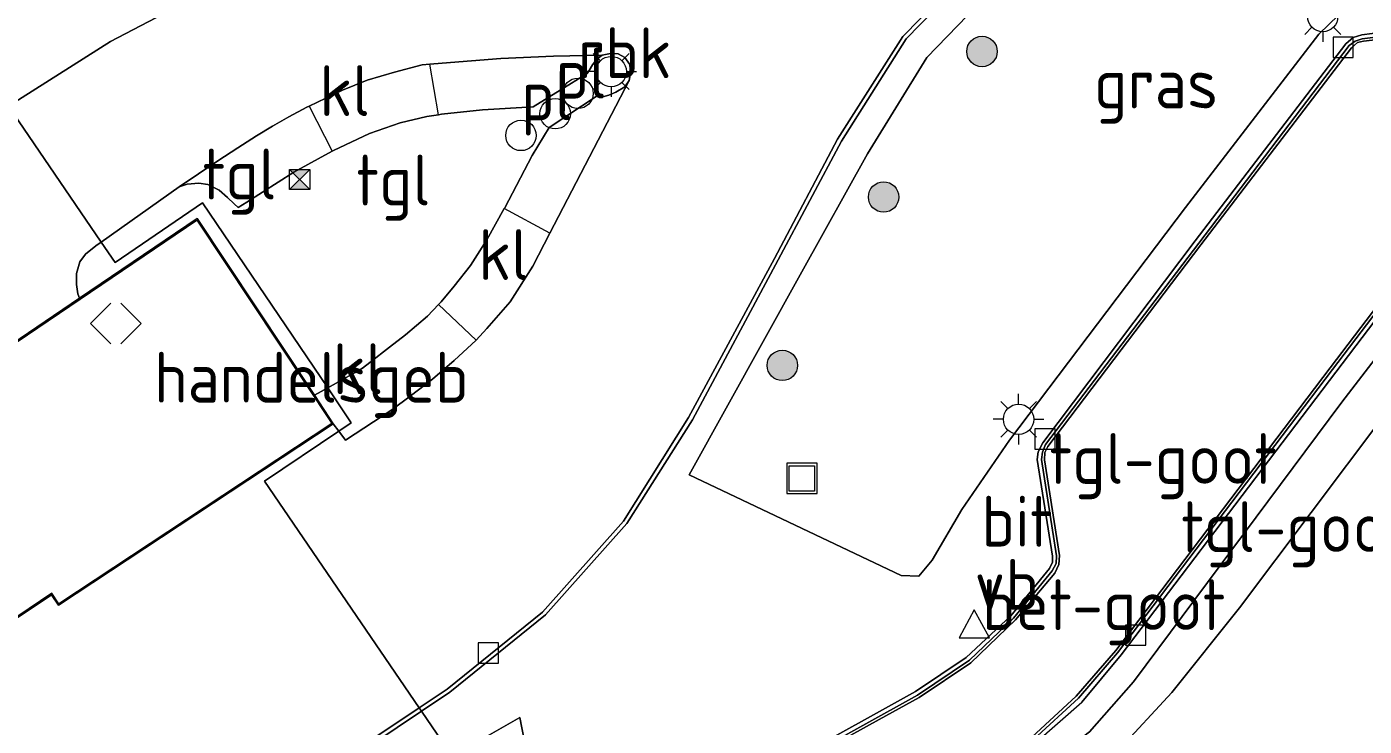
# Model space of a CAD drawing. Extents: x 253736 to 255979, y 477184 to 479215.
# Drawn here: x 254901.2 to 254967.1, y 477999.6 to 478034 of the extents above; entities that cross this region are included whole.
import ezdxf
from ezdxf.enums import TextEntityAlignment as Align

# ---------------------------------------------------------------- set-up
doc = ezdxf.new("R2010")
doc.units = 0
for name, color, linetype, lineweight in [('bp-b5-grasland', 8, 'Continuous', 18), ('bp-bs-boom', 8, 'Continuous', 18), ('gw-bs-kruinlijn', 8, 'Continuous', 18), ('gw-bs-teenlijn', 8, 'Continuous', 18), ('kd-bs-dakrand', 8, 'Continuous', 18), ('kd-bs-maaiveldlijn', 8, 'Continuous', 18), ('kd-bs-nok', 8, 'Continuous', 18), ('mk-bs-streep 0.15', 8, 'Continuous', 18), ('og-b5-bebouwing', 8, 'Continuous', 18), ('og-bs-hulpgeometrie', 8, 'Continuous', 18), ('og-bs-inrichtingselement', 8, 'Continuous', 18), ('og-bs-terreinafscheiding', 8, 'Continuous', 18), ('vh-b5-verh_soort', 8, 'Continuous', 18), ('vh-bs-band', 8, 'Continuous', 18), ('wh-bs-kolk', 8, 'Continuous', 18), ('wm-bs-lichtmast', 8, 'Continuous', 18), ('wm-bs-verkeersbord', 8, 'Continuous', 18)]:
    doc.layers.add(name, color=color, linetype=linetype, lineweight=lineweight)
doc.styles.add('rtw_iso', font='isocp.shx')

# ---------------------------------------------------------------- blocks, each defined once
blk = doc.blocks.new('dtbattr-r')
at = {"style": 'rtw_iso'}
blk.add_attdef('TAG', text='', height=2.5, dxfattribs=at).set_placement((0, 0), align=Align.MIDDLE_CENTER)
blk = doc.blocks.new('camera')
h = blk.add_hatch(color=256)
h.paths.add_polyline_path([(0.5, 0.5), (-0.5, 0.5), (0, 0)])
h.paths.add_polyline_path([(0, 0), (-0.5, -0.5), (0.5, -0.5)])
for p, q in [((-0.5, 0.5), (0.5, -0.5)), ((0.5, 0.5), (-0.5, -0.5))]:
    blk.add_line(p, q)
blk.add_lwpolyline([(-0.5, 0.5), (0.5, 0.5), (0.5, -0.5), (-0.5, -0.5)], close=True)
blk = doc.blocks.new('kolk')
blk.add_lwpolyline([(-0.5, -0.5), (0.5, -0.5), (0.5, 0.5), (-0.5, 0.5)], close=True)
blk = doc.blocks.new('put')
for p, q in [((0.75, 0.75), (-0.75, 0.75)), ((-0.75, 0.75), (-0.75, -0.75)), ((0.75, -0.75), (0.75, 0.75)), ((-0.75, -0.75), (0.75, -0.75))]:
    blk.add_line(p, q)
blk.add_lwpolyline([(-0.625, 0.625), (0.625, 0.625), (0.625, -0.625), (-0.625, -0.625)], close=True)
blk = doc.blocks.new('verkeersbord')
for p, q in [((0, 0.75), (-0.75, -0.625)), ((0.75, -0.625), (0, 0.75)), ((-0.75, -0.625), (0.75, -0.625))]:
    blk.add_line(p, q)
blk = doc.blocks.new('dtbattr')
at = {"style": 'rtw_iso'}
blk.add_attdef('TAG', (0.591, 0.868), '', height=2.5, dxfattribs=at)
blk = doc.blocks.new('RW1 Buren totaal_ACAD_1_FMEBLOCK83')
at = {"layer": 'bp-b5-grasland'}
for points in [[(-10.375, -17.313, 24.542), (-14.365, -19.405, 24.49), (-15.884, -19.492, 24.505), (-16.726, -19.005, 24.471), (-20.342, -13.376, 24.299), (-19.92, -11.837, 24.307), (-17.362, -9.766, 24.285), (-14.797, -7.817, 24.283), (-12.628, -5.348, 24.289), (-2.363, 8.431, 24.339), (5.12, 18.174, 24.39), (7.035, 19.492, 24.345), (8.903, 19.045, 24.256), (12.21, 16.051, 24.281), (14.514, 12.556, 24.276), (17.676, 11.727, 24.425), (20.342, 7.609, 24.489), (19.714, 5.981, 24.355), (8.316, 0.146, 24.034), (10.429, -4.128, 24.257), (10.781, -5.383, 24.486)], [(1.433, 10.054, 23.576), (0.936, 10.389, 23.856), (-0.727, 7.979, 23.782), (-0.352, 7.683, 23.579), (-7.417, -1.701, 23.588), (-10.739, -5.88, 23.578), (-13.384, -8.734, 23.569), (-17.26, -11.562, 23.627), (-17.424, -11.319, 23.956), (-19.619, -12.696, 23.98), (-15.862, -18.166, 23.885), (-13.666, -16.881, 23.788), (-13.82, -16.654, 23.758), (-3.705, -10.606, 23.613), (8.131, -3.837, 23.598), (6.261, 0.742, 23.512), (17.274, 7.385, 23.633), (15.138, 10.462, 23.59), (12.322, 11.312, 23.518), (10.657, 14.249, 23.538), (7.226, 16.648, 23.578), (5.405, 15.33, 23.571)]]:
    blk.add_polyline3d(points, close=True, dxfattribs=at)
blk = doc.blocks.new('RW1 Buren totaal_ACAD_1_FMEBLOCK86')
at = {"layer": 'bp-b5-grasland'}
for points in [[(14.667, 16.477, 24.632), (12.323, 15.211, 24.603), (12.825, 14.275, 24.583), (12.91, 14.33, 24.318), (14.329, 15.134, 24.384), (15.329, 13.329, 24.401), (15.27, 13.297, 24.399), (16.617, 10.909, 24.621), (16.608, 10.904, 24.621), (16.656, 10.816, 24.621), (17.57, 11.312, 24.512), (18.511, 9.773, 24.64), (24.658, -1.16, 24.641), (-7.515, -19.081, 24.563), (-18.721, -25.355, 24.548), (-21.531, -20.37, 24.435), (-24.658, -14.758, 24.329), (-23.787, -14.3, 24.382), (-21.849, -13.184, 24.357), (-19.344, -11.513, 24.365), (-17.079, -9.511, 24.37), (-15.138, -7.191, 24.387), (-4.57, 6.744, 24.423), (9.559, 25.355, 24.543), (13.787, 17.978, 24.636)], [(-12.276, -20.478, 24.542), (8.88, -8.548, 24.486), (8.529, -7.293, 24.257), (6.415, -3.02, 24.034), (17.814, 2.816, 24.355), (18.441, 4.444, 24.489), (15.776, 8.561, 24.425), (12.614, 9.39, 24.276), (10.309, 12.886, 24.281), (7.002, 15.88, 24.256), (5.134, 16.327, 24.345), (3.219, 15.009, 24.39), (-4.263, 5.266, 24.339), (-14.529, -8.513, 24.289), (-16.697, -10.982, 24.283), (-19.263, -12.931, 24.285), (-21.82, -15.002, 24.307), (-22.243, -16.542, 24.299), (-18.627, -22.17, 24.471), (-17.785, -22.658, 24.505), (-16.265, -22.57, 24.49)], [(11.244, -7.629, 24.431), (18.318, -4.046, 24.469), (16.311, -0.311, 24.419), (9.259, -3.875, 24.323)]]:
    blk.add_polyline3d(points, close=True, dxfattribs=at)
blk = doc.blocks.new('RW1 Buren totaal_ACAD_1_FMEBLOCK121')
at = {"layer": 'bp-b5-grasland'}
blk.add_polyline3d([(-114.181, -82.055, 24.26), (-116.789, -83.406, 24.251), (-121.814, -86.6, 24.286)], dxfattribs=at)
blk = doc.blocks.new('nokplat')
for p, q in [((-0.25, 1), (-1.25, 0)), ((0.25, 1), (1.25, 0)), ((-1.25, 0), (-0.25, -1)), ((1.25, 0), (0.25, -1))]:
    blk.add_line(p, q)
blk = doc.blocks.new('boom')
blk.add_hatch(color=256).paths.add_polyline_path([(-0.75, 0, 1), (0.75, 0, 1)])
blk.add_circle((0, 0), 0.75)
blk = doc.blocks.new('dtb')
blk.add_circle((0, 0), 0.75)
blk = doc.blocks.new('lantaarnpaal')
for p, q in [((-0.884, 0.884), (-0.53, 0.53)), ((0, 0.75), (0, 1.25)), ((0.53, 0.53), (0.884, 0.884)), ((-0.75, 0), (-1.25, 0)), ((0.75, 0), (1.25, 0)), ((-0.53, -0.53), (-0.884, -0.884)), ((0.53, -0.53), (0.884, -0.884)), ((0, -0.75), (0, -1.25))]:
    blk.add_line(p, q)
blk.add_circle((0, 0), 0.75)
blk = doc.blocks.new('RW1 Buren totaal_ACAD_1_FMEBLOCK884')
at = {"layer": 'vh-b5-verh_soort'}
blk.add_polyline3d([(37.033, 13.706, 24.459), (28.003, 8.693, 24.45), (20.123, 4.313, 24.444), (19.789, 4.191, 24.458), (19.502, 4.211, 24.451), (14.848, 5.585, 24.367), (14.374, 5.609, 24.355), (13.957, 5.482, 24.338), (0.405, -2.127, 24.365), (-16.768, -11.724, 24.374), (-36.456, -22.796, 24.329), (-37.138, -21.547, 24.301), (-19.985, -11.943, 24.38), (2.486, 0.642, 24.392), (19.346, 9.943, 24.549), (17.295, 13.743, 24.294), (27.236, 20.393, 24.427), (30.828, 22.796, 24.417), (32.339, 20.583, 24.45), (35.661, 22.486, 24.45), (37.138, 14.87, 24.45), (36.489, 14.504, 24.45)], close=True, dxfattribs=at)
blk = doc.blocks.new('RW1 Buren totaal_ACAD_1_FMEBLOCK887')
at = {"layer": 'vh-b5-verh_soort'}
for points in [[(21.696, 3.578, 24.295), (23.387, 4.714, 24.295), (23.737, 4.192, 24.295), (37.268, 13.137, 24.295), (37.545, 12.771, 24.293), (33.881, 10.302, 24.295), (41.503, -0.861, 24.297), (37.884, -3.279, 24.328), (22.335, -13.639, 24.403), (20.529, -14.92, 24.217)], [(21.266, 28.782, 24.286), (25.838, 22.085, 24.295), (25.579, 21.902, 24.295), (25.06, 21.488, 24.295), (24.778, 21.113, 24.295), (24.624, 20.545, 24.295), (24.621, 20.001, 24.295), (24.683, 19.545, 24.295), (24.773, 19.332, 24.349), (20.544, 16.471, 24.295)]]:
    blk.add_polyline3d(points, dxfattribs=at)
blk = doc.blocks.new('RW1 Buren totaal_ACAD_1_FMEBLOCK888')
at = {"layer": 'vh-b5-verh_soort'}
for points in [[(-21.379, -26.355, 24.459), (-21.923, -25.557, 24.45), (-21.274, -25.191, 24.45), (-22.751, -17.575, 24.45), (-26.073, -19.478, 24.45), (-27.584, -17.265, 24.417), (-26.186, -16.329, 24.413), (-21.481, -12.507, 24.402), (-17.473, -8.009, 24.393), (-14.24, -2.909, 24.314), (-10.023, 4.97, 24.394), (-6.892, 10.829, 24.387), (-3.721, 15.863, 24.345), (0.503, 20.2, 24.375), (4.764, 22.875, 24.356), (5.623, 23.34, 24.323), (7.424, 24.206, 24.349), (11.128, 25.637, 24.378), (15.084, 26.355, 24.409), (19.089, 26.319, 24.431), (23.02, 25.568, 24.44), (26.709, 24.143, 24.441), (27.584, 23.064, 24.465), (27.531, 21.673, 24.464), (23.865, 16.966, 24.455), (23.632, 16.755, 24.459), (23.314, 16.659, 24.473), (18.738, 16.061, 24.404), (18.306, 15.932, 24.399), (17.946, 15.626, 24.378), (10.525, 5.92, 24.409), (3.012, -4.041, 24.394), (2.781, -4.48, 24.398), (2.736, -4.868, 24.403), (3.492, -9.628, 24.449), (3.487, -9.916, 24.454), (3.339, -10.228, 24.449), (1.446, -12.555, 24.47), (-0.753, -14.611, 24.464), (-3.247, -16.291, 24.477)], [(-3.958, -10.569, 24.64), (-3.082, -10.602, 24.613), (-2.436, -9.827, 24.59), (-0.973, -7.325, 24.541), (1.37, -3.903, 24.473), (10.052, 7.561, 24.485), (16.612, 16.099, 24.457), (17.589, 17.04, 24.465), (18.841, 17.381, 24.479), (22.106, 17.731, 24.514), (22.843, 17.901, 24.512), (23.356, 18.3, 24.519), (25.089, 20.668, 24.535), (25.484, 21.596, 24.53), (25.26, 22.228, 24.523), (24.521, 22.664, 24.534), (19.332, 24.107, 24.501), (15.207, 24.466, 24.466), (10.005, 23.61, 24.421), (5.321, 21.677, 24.347), (1.33, 19.122, 24.38), (-2.703, 14.947, 24.38), (-5.611, 10.205, 24.391), (-8.857, 4.394, 24.441), (-14.396, -5.617, 24.437)]]:
    blk.add_polyline3d(points, close=True, dxfattribs=at)
blk = doc.blocks.new('RW1 Buren totaal_ACAD_1_FMEBLOCK893')
at = {"layer": 'vh-b5-verh_soort'}
for points in [[(-47.584, -24.437, 24.449), (-60.138, -40.959, 24.29), (-70.691, -54.895, 24.253), (-72.645, -57.135, 24.259), (-74.842, -59.16, 24.254)], [(-83.756, -59.067, 24.476), (-82.356, -58.289, 24.477), (-80.392, -57.198, 24.366), (-77.844, -55.493, 24.363), (-75.64, -53.372, 24.358), (-73.709, -51.086, 24.347), (-73.501, -50.651, 24.338), (-73.48, -50.205, 24.337), (-74.206, -45.501, 24.249), (-74.187, -45.125, 24.254), (-74.048, -44.841, 24.247), (-66.502, -34.898, 24.284), (-59.09, -25.201, 24.244), (-58.795, -24.94, 24.275), (-58.494, -24.866, 24.271), (-53.92, -24.334, 24.339)], [(-76.939, -20.284, 24.218), (-81.197, -24.643, 24.244), (-84.403, -29.694, 24.267), (-87.506, -35.58, 24.28), (-91.748, -43.416, 24.273), (-94.954, -48.512, 24.274), (-98.935, -53.002, 24.283), (-103.634, -56.796, 24.285), (-105.011, -57.715, 24.297), (-112.633, -46.551, 24.295), (-108.969, -44.083, 24.293), (-108.639, -44.519, 24.29), (-106.36, -43.038, 24.335), (-105.461, -42.362, 24.359), (-104.355, -41.514, 24.359), (-103.293, -40.594, 24.359), (-102.199, -39.591, 24.359), (-101.689, -39.028, 24.368), (-100.525, -37.71, 24.323), (-99.412, -35.946, 24.317), (-98.579, -34.326, 24.311), (-94.665, -26.797, 24.275), (-94.608, -26.425, 24.272), (-94.638, -26.024, 24.278), (-94.884, -25.676, 24.278), (-95.215, -25.499, 24.281), (-95.589, -25.472, 24.281), (-96.002, -25.563, 24.263), (-98.4, -25.612, 24.281), (-100.996, -25.721, 24.296), (-103.876, -25.95, 24.311), (-104.495, -26.003, 24.302), (-104.861, -26.035, 24.308), (-106.225, -26.393, 24.305), (-107.575, -26.794, 24.305), (-108.798, -27.28, 24.308), (-110.44, -28.065, 24.338), (-110.551, -28.118, 24.314), (-111.434, -28.596, 24.308), (-112.242, -29.056, 24.314), (-113.036, -29.527, 24.308), (-113.954, -30.125, 24.308), (-114.932, -30.756, 24.308), (-116.831, -32.047, 24.295), (-120.676, -34.768, 24.295), (-125.248, -28.072, 24.286), (-120.223, -24.878, 24.251), (-117.615, -23.527, 24.26)]]:
    blk.add_polyline3d(points, dxfattribs=at)
blk = doc.blocks.new('Deel_d28hz')
at = {"layer": 'bp-b5-grasland'}
blk.add_polyline3d([(254965.843, 478034.601, 24.465), (254964.866, 478033.66, 24.457), (254958.306, 478025.122, 24.485), (254949.624, 478013.658, 24.473), (254947.282, 478010.236, 24.541), (254945.818, 478007.734, 24.59), (254945.172, 478006.959, 24.613), (254944.296, 478006.992, 24.64), (254933.858, 478011.944, 24.437), (254939.397, 478021.955, 24.441), (254942.644, 478027.766, 24.391), (254945.551, 478032.508, 24.38), (254949.585, 478036.683, 24.38)], dxfattribs=at)
blk.add_polyline3d([(254954.552, 477990.444, 23.758), (254951.112, 477995.536, 23.627), (254954.988, 477998.363, 23.569), (254957.633, 478001.217, 23.578), (254960.955, 478005.397, 23.588), (254968.02, 478014.781, 23.579), (254970.389, 478012.913, 23.635), (254972.23, 478015.52, 23.638), (254969.805, 478017.152, 23.576), (254973.777, 478022.427, 23.571), (254975.598, 478023.745, 23.578), (254979.029, 478021.347, 23.538), (254980.694, 478018.41, 23.518), (254983.51, 478017.56, 23.59), (254985.646, 478014.483, 23.633), (254974.633, 478007.839, 23.512), (254976.503, 478003.261, 23.598), (254964.667, 477996.491, 23.613)], close=True, dxfattribs=at)
at = {"layer": 'gw-bs-kruinlijn'}
blk.add_polyline3d([(254957.997, 477989.784, 24.542), (254954.007, 477987.693, 24.49), (254952.488, 477987.605, 24.505), (254951.646, 477988.093, 24.471), (254948.03, 477993.721, 24.299), (254948.452, 477995.26, 24.307), (254951.01, 477997.332, 24.285), (254953.575, 477999.281, 24.283), (254955.744, 478001.749, 24.289), (254966.009, 478015.529, 24.339), (254973.492, 478025.272, 24.39), (254975.407, 478026.59, 24.345), (254977.275, 478026.143, 24.256), (254980.582, 478023.148, 24.281), (254982.886, 478019.653, 24.276), (254986.048, 478018.824, 24.425), (254988.714, 478014.707, 24.489), (254988.086, 478013.079, 24.355), (254976.688, 478007.243, 24.034), (254978.801, 478002.97, 24.257), (254979.153, 478001.715, 24.486), (254957.997, 477989.784, 24.542)], dxfattribs=at)
at = {"layer": 'gw-bs-teenlijn'}
blk.add_polyline3d([(254951.112, 477995.536, 23.627), (254954.988, 477998.363, 23.569), (254957.633, 478001.217, 23.578), (254960.955, 478005.397, 23.588), (254968.02, 478014.781, 23.579)], dxfattribs=at)
at = {"layer": 'kd-bs-dakrand'}
blk.add_polyline3d([(254898.634, 478016.099, 28.039), (254898.569, 478016.396, 28.039), (254899.935, 478017.37, 28.105), (254899.665, 478017.783, 28.102), (254909.599, 478024.501, 28.204), (254916.251, 478014.477, 28.129), (254902.803, 478005.586, 28.15), (254902.453, 478006.109, 28.147), (254900.785, 478004.989, 28.156), (254898.634, 478016.099, 28.039)], dxfattribs=at)
at = {"layer": 'kd-bs-maaiveldlijn'}
blk.add_polyline3d([(254900.748, 478004.904, 24.295), (254900.711, 478005.135, 24.295), (254898.585, 478016.088, 24.295), (254898.513, 478016.418, 24.295), (254899.867, 478017.383, 24.295), (254899.596, 478017.797, 24.295), (254903.825, 478020.657, 24.349), (254909.613, 478024.571, 24.295), (254915.39, 478015.865, 24.322), (254916.32, 478014.463, 24.295), (254902.789, 478005.517, 24.295), (254902.439, 478006.04, 24.295), (254900.748, 478004.904, 24.295)], dxfattribs=at)
at = {"layer": 'mk-bs-streep 0.15'}
for points in [[(254921.5, 478029.685, 24.221), (254921.071, 478032.176, 24.302)], [(254915.126, 478030.114, 24.338), (254916.273, 478027.897, 24.266)], [(254926.987, 478023.853, 24.311), (254924.744, 478025.06, 24.251)], [(254923.367, 478018.588, 24.359), (254921.507, 478020.338, 24.272)]]:
    blk.add_polyline3d(points, dxfattribs=at)
at = {"layer": 'og-b5-bebouwing'}
blk.add_polyline3d([(254915.39, 478015.865, 24.322), (254916.32, 478014.463, 24.295), (254902.789, 478005.517, 24.295), (254902.439, 478006.04, 24.295), (254900.748, 478004.904, 24.295), (254900.711, 478005.135, 24.295), (254898.585, 478016.088, 24.295), (254898.513, 478016.418, 24.295), (254899.867, 478017.383, 24.295), (254899.596, 478017.797, 24.295), (254903.825, 478020.657, 24.349), (254909.613, 478024.571, 24.295)], close=True, dxfattribs=at)
at = {"layer": 'og-bs-hulpgeometrie'}
blk.add_polyline3d([(254900.318, 478030.107, 24.286), (254904.89, 478023.411, 24.295), (254905.573, 478022.41, 24.295), (254909.877, 478025.345, 24.295), (254916.044, 478016.229, 24.322), (254917.208, 478014.508, 24.295), (254916.597, 478014.096, 24.293), (254912.933, 478011.628, 24.295), (254920.555, 478000.464, 24.297), (254920.67, 478000.296, 24.417), (254922.181, 477998.083, 24.45), (254925.503, 477999.986, 24.45), (254926.98, 477992.37, 24.45)], dxfattribs=at)
at = {"layer": 'og-bs-terreinafscheiding'}
for points in [[(254949.04, 478046.682, 24.176), (254947.314, 478045.678, 24.266), (254944.658, 478044.035, 24.248), (254942.382, 478042.688, 24.263), (254940.26, 478041.64, 24.263), (254937.956, 478040.674, 24.257), (254936.104, 478040.008, 24.257), (254933.724, 478039.252, 24.257), (254931.725, 478038.881, 24.212), (254929.709, 478038.551, 24.215), (254927.771, 478038.485, 24.209), (254924.902, 478038.475, 24.209), (254922.238, 478038.429, 24.209), (254919.893, 478038.209, 24.209), (254918.296, 478037.916, 24.26), (254915.279, 478037.263, 24.278), (254912.176, 478036.275, 24.275), (254910.101, 478035.531, 24.275), (254907.951, 478034.652, 24.26), (254905.343, 478033.301, 24.251), (254900.318, 478030.107, 24.286)], [(254927.069, 477990.922, 24.408), (254941.81, 477999.112, 24.476), (254943.21, 477999.89, 24.477), (254945.174, 478000.981, 24.366), (254947.722, 478002.686, 24.363), (254949.926, 478004.807, 24.358), (254951.857, 478007.093, 24.347), (254952.065, 478007.528, 24.338), (254952.086, 478007.974, 24.337), (254951.36, 478012.678, 24.249), (254951.379, 478013.054, 24.254), (254951.518, 478013.338, 24.247), (254959.064, 478023.281, 24.284), (254966.476, 478032.978, 24.244), (254966.771, 478033.239, 24.275), (254967.072, 478033.313, 24.271), (254971.646, 478033.845, 24.339), (254972.148, 478034.032, 24.341)], [(254920.67, 478000.296, 24.417), (254922.068, 478001.232, 24.413), (254926.773, 478005.054, 24.402), (254930.781, 478009.552, 24.393), (254934.014, 478014.652, 24.314), (254938.232, 478022.531, 24.394), (254941.362, 478028.39, 24.387), (254944.533, 478033.424, 24.345), (254948.758, 478037.761, 24.375)], [(254971.568, 478034.22, 24.473), (254966.992, 478033.622, 24.404), (254966.561, 478033.493, 24.399), (254966.201, 478033.187, 24.378), (254958.779, 478023.481, 24.409), (254951.266, 478013.52, 24.394), (254951.035, 478013.081, 24.398), (254950.99, 478012.693, 24.403), (254951.746, 478007.933, 24.449), (254951.741, 478007.645, 24.454), (254951.594, 478007.333, 24.449), (254949.7, 478005.006, 24.47), (254947.501, 478002.95, 24.464), (254945.008, 478001.27, 24.477), (254926.875, 477991.206, 24.459)], [(254944.296, 478006.992, 24.64), (254945.172, 478006.959, 24.613), (254945.818, 478007.734, 24.59), (254947.282, 478010.236, 24.541), (254949.624, 478013.658, 24.473), (254958.306, 478025.122, 24.485), (254964.866, 478033.66, 24.457), (254965.843, 478034.601, 24.465)], [(254949.585, 478036.683, 24.38), (254945.551, 478032.508, 24.38), (254942.644, 478027.766, 24.391), (254939.397, 478021.955, 24.441), (254933.858, 478011.944, 24.437), (254944.296, 478006.992, 24.64)], [(254929.749, 477986.997, 24.328), (254944.063, 477995.019, 24.337), (254945.509, 477995.829, 24.357), (254948.259, 477997.37, 24.261), (254950.724, 477999.019, 24.254), (254952.921, 478001.044, 24.259), (254954.875, 478003.284, 24.253), (254965.428, 478017.22, 24.29), (254977.982, 478033.742, 24.449), (254979.542, 478035.795, 24.47), (254981.316, 478036.707, 24.518), (254982.996, 478035.67, 24.547), (254986.385, 478029.421, 24.527)], [(254945.614, 477995.505, 24.329), (254946.485, 477995.962, 24.382), (254948.423, 477997.078, 24.357), (254950.928, 477998.749, 24.365), (254953.194, 478000.752, 24.37), (254955.135, 478003.072, 24.387), (254965.703, 478017.007, 24.423), (254979.832, 478035.618, 24.543)], [(254910.634, 478027.423, 24.308), (254911.612, 478028.054, 24.308), (254912.53, 478028.652, 24.308), (254913.324, 478029.123, 24.314), (254914.132, 478029.583, 24.308), (254915.015, 478030.061, 24.314), (254915.126, 478030.114, 24.338), (254916.768, 478030.899, 24.308), (254917.991, 478031.385, 24.305), (254919.341, 478031.786, 24.305), (254920.705, 478032.144, 24.308), (254921.071, 478032.176, 24.302), (254921.69, 478032.229, 24.311), (254924.57, 478032.458, 24.296), (254927.166, 478032.567, 24.281), (254929.564, 478032.616, 24.263)], [(254917.763, 478017.208, 24.323), (254918.113, 478017.479, 24.359), (254919.087, 478018.236, 24.269), (254919.878, 478018.85, 24.269), (254920.963, 478019.762, 24.269), (254921.507, 478020.338, 24.272), (254921.638, 478020.476, 24.272), (254922.28, 478021.249, 24.269), (254923.083, 478022.259, 24.269), (254923.885, 478023.521, 24.272), (254924.744, 478025.06, 24.251), (254924.766, 478025.099, 24.257), (254926.11, 478027.686, 24.26), (254926.951, 478029.057, 24.257), (254929.325, 478030.616, 24.251), (254929.601, 478030.577, 24.257), (254929.899, 478030.646, 24.266), (254930.247, 478030.807, 24.266), (254930.68, 478031.061, 24.269), (254930.901, 478031.382, 24.275), (254930.958, 478031.754, 24.272), (254930.928, 478032.155, 24.278), (254930.682, 478032.503, 24.278), (254930.351, 478032.68, 24.281), (254929.977, 478032.707, 24.281), (254929.564, 478032.616, 24.263), (254929.304, 478032.427, 24.248), (254929.088, 478032.147, 24.239), (254928.918, 478031.859, 24.236), (254928.826, 478031.723, 24.236), (254926.169, 478030.07, 24.245), (254923.666, 478029.921, 24.251), (254921.654, 478029.708, 24.254), (254921.5, 478029.685, 24.221), (254920.928, 478029.6, 24.254), (254919.608, 478029.283, 24.254), (254918.104, 478028.767, 24.254), (254916.326, 478027.926, 24.272), (254916.273, 478027.897, 24.266), (254914.37, 478026.859, 24.284), (254912.059, 478025.381, 24.295)], [(254919.206, 478015.141, 24.335), (254920.105, 478015.817, 24.359), (254921.211, 478016.665, 24.359), (254922.273, 478017.585, 24.359), (254923.367, 478018.588, 24.359), (254923.877, 478019.151, 24.368), (254925.041, 478020.469, 24.323), (254926.154, 478022.233, 24.317), (254926.987, 478023.853, 24.311), (254930.901, 478031.382, 24.275)], [(254908.735, 478026.132, 24.295), (254910.634, 478027.423, 24.308)], [(254904.89, 478023.411, 24.295), (254908.735, 478026.132, 24.295), (254909.117, 478026.261, 24.295), (254909.7, 478026.314, 24.295), (254910.136, 478026.247, 24.295), (254910.697, 478025.963, 24.295), (254911.102, 478025.616, 24.295), (254911.438, 478025.29, 24.295), (254911.637, 478025.118, 24.295), (254912.059, 478025.381, 24.295)], [(254903.825, 478020.657, 24.349), (254903.735, 478020.87, 24.295), (254903.673, 478021.327, 24.295), (254903.676, 478021.871, 24.295), (254903.83, 478022.439, 24.295), (254904.112, 478022.813, 24.295), (254904.631, 478023.228, 24.295), (254904.89, 478023.411, 24.295)], [(254917.763, 478017.208, 24.323), (254917.373, 478016.969, 24.322), (254916.044, 478016.229, 24.322)], [(254916.044, 478016.229, 24.322), (254915.39, 478015.865, 24.322)], [(254916.597, 478014.096, 24.293), (254916.927, 478013.66, 24.29), (254919.206, 478015.141, 24.335)], [(254916.32, 478014.463, 24.295), (254916.597, 478014.096, 24.293)], [(254902.517, 477985.991, 24.4), (254902.622, 477986.059, 24.514), (254901.593, 477987.649, 24.515), (254901.908, 477987.839, 24.5), (254907.137, 477991.244, 24.294), (254917.078, 477997.893, 24.427), (254920.67, 478000.296, 24.417)]]:
    blk.add_polyline3d(points, dxfattribs=at)
at = {"layer": 'vh-b5-verh_soort'}
for points in [[(254926.875, 477991.206, 24.459), (254945.008, 478001.27, 24.477), (254947.501, 478002.95, 24.464), (254949.7, 478005.006, 24.47), (254951.594, 478007.333, 24.449), (254951.741, 478007.645, 24.454), (254951.746, 478007.933, 24.449), (254950.99, 478012.693, 24.403), (254951.035, 478013.081, 24.398), (254951.266, 478013.52, 24.394), (254958.779, 478023.481, 24.409), (254966.201, 478033.187, 24.378), (254966.561, 478033.493, 24.399), (254966.992, 478033.622, 24.404), (254971.568, 478034.22, 24.473)], [(254948.758, 478037.761, 24.375), (254944.533, 478033.424, 24.345), (254941.362, 478028.39, 24.387), (254938.232, 478022.531, 24.394), (254934.014, 478014.652, 24.314), (254930.781, 478009.552, 24.393), (254926.773, 478005.054, 24.402), (254922.068, 478001.232, 24.413), (254920.67, 478000.296, 24.417), (254920.555, 478000.464, 24.297), (254921.932, 478001.383, 24.285), (254926.631, 478005.177, 24.283), (254930.612, 478009.667, 24.274), (254933.818, 478014.763, 24.273), (254938.06, 478022.599, 24.28), (254941.163, 478028.485, 24.267), (254944.369, 478033.536, 24.244), (254948.627, 478037.895, 24.218)], [(254971.63, 478033.998, 24.341), (254967, 478033.431, 24.258), (254966.657, 478033.309, 24.267), (254966.357, 478033.092, 24.254), (254958.957, 478023.355, 24.281), (254951.407, 478013.437, 24.252), (254951.25, 478013.063, 24.253), (254951.206, 478012.697, 24.261), (254951.948, 478007.959, 24.339), (254951.931, 478007.572, 24.348), (254951.734, 478007.208, 24.339), (254949.82, 478004.882, 24.352), (254947.656, 478002.81, 24.351), (254945.104, 478001.092, 24.363), (254926.992, 477991.035, 24.357)], [(254926.992, 477991.035, 24.357), (254945.104, 478001.092, 24.363), (254947.656, 478002.81, 24.351), (254949.82, 478004.882, 24.352), (254951.734, 478007.208, 24.339), (254951.931, 478007.572, 24.348), (254951.948, 478007.959, 24.339), (254951.206, 478012.697, 24.261), (254951.25, 478013.063, 24.253), (254951.407, 478013.437, 24.252), (254958.957, 478023.355, 24.281), (254966.357, 478033.092, 24.254), (254966.657, 478033.309, 24.267), (254967, 478033.431, 24.258), (254971.63, 478033.998, 24.341)], [(254971.646, 478033.845, 24.339), (254967.072, 478033.313, 24.271), (254966.771, 478033.239, 24.275), (254966.476, 478032.978, 24.244), (254959.064, 478023.281, 24.284), (254951.518, 478013.338, 24.247), (254951.379, 478013.054, 24.254), (254951.36, 478012.678, 24.249), (254952.086, 478007.974, 24.337), (254952.065, 478007.528, 24.338), (254951.857, 478007.093, 24.347), (254949.926, 478004.807, 24.358), (254947.722, 478002.686, 24.363), (254945.174, 478000.981, 24.366), (254943.21, 477999.89, 24.477), (254941.81, 477999.112, 24.476)], [(254979.832, 478035.618, 24.543), (254965.703, 478017.007, 24.423), (254955.135, 478003.072, 24.387), (254953.194, 478000.752, 24.37), (254950.928, 477998.749, 24.365), (254948.423, 477997.078, 24.357), (254946.485, 477995.962, 24.382), (254945.614, 477995.505, 24.329), (254944.216, 477994.667, 24.325), (254943.413, 477994.25, 24.383), (254929.943, 477986.712, 24.39), (254929.83, 477986.878, 24.28), (254948.332, 477997.246, 24.253), (254950.817, 477998.898, 24.239), (254953.034, 478000.934, 24.238), (254954.955, 478003.181, 24.248), (254965.547, 478017.137, 24.285), (254979.663, 478035.714, 24.467)]]:
    blk.add_polyline3d(points, dxfattribs=at)
for points in [[(254986.385, 478029.421, 24.527), (254982.892, 478035.6, 24.533), (254981.318, 478036.563, 24.504), (254979.663, 478035.714, 24.467), (254965.547, 478017.137, 24.285), (254954.955, 478003.181, 24.248), (254953.034, 478000.934, 24.238), (254950.817, 477998.898, 24.239), (254948.332, 477997.246, 24.253), (254929.83, 477986.878, 24.28), (254929.749, 477986.997, 24.328), (254944.063, 477995.019, 24.337), (254945.509, 477995.829, 24.357), (254948.259, 477997.37, 24.261), (254950.724, 477999.019, 24.254), (254952.921, 478001.044, 24.259), (254954.875, 478003.284, 24.253), (254965.428, 478017.22, 24.29), (254977.982, 478033.742, 24.449), (254979.542, 478035.795, 24.47), (254981.316, 478036.707, 24.518), (254982.996, 478035.67, 24.547)], [(254930.901, 478031.382, 24.275), (254930.68, 478031.061, 24.269), (254930.247, 478030.807, 24.266), (254929.899, 478030.646, 24.266), (254929.601, 478030.577, 24.257), (254929.325, 478030.616, 24.251), (254926.951, 478029.057, 24.257), (254926.11, 478027.686, 24.26), (254924.766, 478025.099, 24.257), (254924.744, 478025.06, 24.251), (254923.885, 478023.521, 24.272), (254923.083, 478022.259, 24.269), (254922.28, 478021.249, 24.269), (254921.638, 478020.476, 24.272), (254921.507, 478020.338, 24.272), (254920.963, 478019.762, 24.269), (254919.878, 478018.85, 24.269), (254919.087, 478018.236, 24.269), (254918.113, 478017.479, 24.359), (254917.763, 478017.208, 24.323), (254917.373, 478016.969, 24.322), (254916.044, 478016.229, 24.322), (254909.877, 478025.345, 24.295), (254905.573, 478022.41, 24.295), (254904.89, 478023.411, 24.295), (254908.735, 478026.132, 24.295), (254909.117, 478026.261, 24.295), (254909.7, 478026.314, 24.295), (254910.136, 478026.247, 24.295), (254910.697, 478025.963, 24.295), (254911.102, 478025.616, 24.295), (254911.438, 478025.29, 24.295), (254911.637, 478025.118, 24.295), (254912.059, 478025.381, 24.295), (254914.37, 478026.859, 24.284), (254916.273, 478027.897, 24.266), (254916.326, 478027.926, 24.272), (254918.104, 478028.767, 24.254), (254919.608, 478029.283, 24.254), (254920.928, 478029.6, 24.254), (254921.5, 478029.685, 24.221), (254921.654, 478029.708, 24.254), (254923.666, 478029.921, 24.251), (254926.169, 478030.07, 24.245), (254928.826, 478031.723, 24.236), (254928.918, 478031.859, 24.236), (254929.088, 478032.147, 24.239), (254929.304, 478032.427, 24.248), (254929.564, 478032.616, 24.263), (254929.977, 478032.707, 24.281), (254930.351, 478032.68, 24.281), (254930.682, 478032.503, 24.278), (254930.928, 478032.155, 24.278), (254930.958, 478031.754, 24.272)], [(254912.059, 478025.381, 24.295), (254911.637, 478025.118, 24.295), (254911.438, 478025.29, 24.295), (254911.102, 478025.616, 24.295), (254910.697, 478025.963, 24.295), (254910.136, 478026.247, 24.295), (254909.7, 478026.314, 24.295), (254909.117, 478026.261, 24.295), (254908.735, 478026.132, 24.295), (254910.634, 478027.423, 24.308), (254911.612, 478028.054, 24.308), (254912.53, 478028.652, 24.308), (254913.324, 478029.123, 24.314), (254914.132, 478029.583, 24.308), (254915.015, 478030.061, 24.314), (254915.126, 478030.114, 24.338), (254916.768, 478030.899, 24.308), (254917.991, 478031.385, 24.305), (254919.341, 478031.786, 24.305), (254920.705, 478032.144, 24.308), (254921.071, 478032.176, 24.302), (254921.69, 478032.229, 24.311), (254924.57, 478032.458, 24.296), (254927.166, 478032.567, 24.281), (254929.564, 478032.616, 24.263), (254929.304, 478032.427, 24.248), (254929.088, 478032.147, 24.239), (254928.918, 478031.859, 24.236), (254928.826, 478031.723, 24.236), (254926.169, 478030.07, 24.245), (254923.666, 478029.921, 24.251), (254921.654, 478029.708, 24.254), (254921.5, 478029.685, 24.221), (254920.928, 478029.6, 24.254), (254919.608, 478029.283, 24.254), (254918.104, 478028.767, 24.254), (254916.326, 478027.926, 24.272), (254916.273, 478027.897, 24.266), (254914.37, 478026.859, 24.284)], [(254919.206, 478015.141, 24.335), (254916.927, 478013.66, 24.29), (254916.597, 478014.096, 24.293), (254917.208, 478014.508, 24.295), (254916.044, 478016.229, 24.322), (254917.373, 478016.969, 24.322), (254917.763, 478017.208, 24.323), (254918.113, 478017.479, 24.359), (254919.087, 478018.236, 24.269), (254919.878, 478018.85, 24.269), (254920.963, 478019.762, 24.269), (254921.507, 478020.338, 24.272), (254921.638, 478020.476, 24.272), (254922.28, 478021.249, 24.269), (254923.083, 478022.259, 24.269), (254923.885, 478023.521, 24.272), (254924.744, 478025.06, 24.251), (254924.766, 478025.099, 24.257), (254926.11, 478027.686, 24.26), (254926.951, 478029.057, 24.257), (254929.325, 478030.616, 24.251), (254929.601, 478030.577, 24.257), (254929.899, 478030.646, 24.266), (254930.247, 478030.807, 24.266), (254930.68, 478031.061, 24.269), (254930.901, 478031.382, 24.275), (254926.987, 478023.853, 24.311), (254926.154, 478022.233, 24.317), (254925.041, 478020.469, 24.323), (254923.877, 478019.151, 24.368), (254923.367, 478018.588, 24.359), (254922.273, 478017.585, 24.359), (254921.211, 478016.665, 24.359), (254920.105, 478015.817, 24.359)], [(254916.044, 478016.229, 24.322), (254915.39, 478015.865, 24.322), (254909.613, 478024.571, 24.295), (254903.825, 478020.657, 24.349), (254903.735, 478020.87, 24.295), (254903.673, 478021.327, 24.295), (254903.676, 478021.871, 24.295), (254903.83, 478022.439, 24.295), (254904.112, 478022.813, 24.295), (254904.631, 478023.228, 24.295), (254904.89, 478023.411, 24.295), (254905.573, 478022.41, 24.295), (254909.877, 478025.345, 24.295)], [(254916.597, 478014.096, 24.293), (254916.32, 478014.463, 24.295), (254915.39, 478015.865, 24.322), (254916.044, 478016.229, 24.322), (254917.208, 478014.508, 24.295)], [(254920.67, 478000.296, 24.417), (254917.078, 477997.893, 24.427), (254907.137, 477991.244, 24.294), (254901.908, 477987.839, 24.5), (254901.593, 477987.649, 24.515), (254902.622, 477986.059, 24.514), (254902.517, 477985.991, 24.4), (254901.387, 477987.687, 24.403), (254916.936, 477998.047, 24.328), (254920.555, 478000.464, 24.297)]]:
    blk.add_polyline3d(points, close=True, dxfattribs=at)
at = {"layer": 'vh-bs-band'}
for points in [[(254920.555, 478000.464, 24.297), (254921.932, 478001.383, 24.285), (254926.631, 478005.177, 24.283), (254930.612, 478009.667, 24.274), (254933.818, 478014.763, 24.273), (254938.06, 478022.599, 24.28), (254941.163, 478028.485, 24.267), (254944.369, 478033.536, 24.244), (254948.627, 478037.895, 24.218)], [(254972.044, 478034.147, 24.342), (254971.63, 478033.998, 24.341), (254967, 478033.431, 24.258), (254966.657, 478033.309, 24.267), (254966.357, 478033.092, 24.254), (254958.957, 478023.355, 24.281), (254951.407, 478013.437, 24.252), (254951.25, 478013.063, 24.253), (254951.206, 478012.697, 24.261), (254951.948, 478007.959, 24.339), (254951.931, 478007.572, 24.348), (254951.734, 478007.208, 24.339), (254949.82, 478004.882, 24.352), (254947.656, 478002.81, 24.351), (254945.104, 478001.092, 24.363), (254926.992, 477991.035, 24.357)], [(254929.83, 477986.878, 24.28), (254948.332, 477997.246, 24.253), (254950.817, 477998.898, 24.239), (254953.034, 478000.934, 24.238), (254954.955, 478003.181, 24.248), (254965.547, 478017.137, 24.285), (254979.663, 478035.714, 24.467), (254981.318, 478036.563, 24.504), (254982.892, 478035.6, 24.533), (254986.385, 478029.421, 24.527), (254990.777, 478021.717, 24.546), (254997.394, 478009.968, 24.517), (254997.581, 478008.413, 24.513), (254996.58, 478007.226, 24.491), (254963.828, 477988.9, 24.471), (254949.81, 477981.056, 24.469), (254938.241, 477974.558, 24.477)], [(254902.517, 477985.991, 24.4), (254901.387, 477987.687, 24.403), (254916.936, 477998.047, 24.328), (254920.555, 478000.464, 24.297)]]:
    blk.add_polyline3d(points, dxfattribs=at)
at = {"layer": 'bp-b5-grasland'}
for name, p in [('RW1 Buren totaal_ACAD_1_FMEBLOCK121', (255022.132, 478116.7065)), ('RW1 Buren totaal_ACAD_1_FMEBLOCK86', (254970.2725, 478010.2625)), ('RW1 Buren totaal_ACAD_1_FMEBLOCK83', (254968.372, 478007.0975))]:
    blk.add_blockref(name, p, dxfattribs=at)
ref = blk.add_blockref('dtbattr-r', (254953.796875, 478029.25, 24.492846), dxfattribs=at)
ref.add_attrib('TAG', 'gras', dxfattribs={"layer": '0', "height": 2.5, "style": 'rtw_iso'}).set_placement((254953.796875, 478029.25, 24.492846), align=Align.BOTTOM_LEFT)
at = {"layer": 'bp-bs-boom'}
for p in [(254948.277, 478032.804, 24.353), (254943.429, 478025.633, 24.312), (254938.44, 478017.338, 24.415)]:
    blk.add_blockref('boom', p, dxfattribs=at)
at = {"layer": 'kd-bs-nok'}
blk.add_blockref('nokplat', (254905.613, 478019.396, 27.829), dxfattribs=at)
at = {"layer": 'og-b5-bebouwing'}
ref = blk.add_blockref('dtbattr-r', (254907.492188, 478014.75, 24.303308), dxfattribs=at)
ref.add_attrib('TAG', 'handelsgeb', dxfattribs={"layer": '0', "height": 2.5, "style": 'rtw_iso'}).set_placement((254907.492188, 478014.75, 24.303308), align=Align.BOTTOM_LEFT)
at = {"layer": 'og-bs-inrichtingselement'}
ref = blk.add_blockref('dtbattr', (254928.376, 478030.741, 24.305), dxfattribs=at)
ref.add_attrib('TAG', 'rbk', dxfattribs={"layer": '0', "height": 2.5, "style": 'rtw_iso'}).set_placement((254928.376, 478030.741, 24.305), align=Align.BOTTOM_LEFT)
ref = blk.add_blockref('dtbattr', (254927.251, 478029.737, 24.341), dxfattribs=at)
ref.add_attrib('TAG', 'pl', dxfattribs={"layer": '0', "height": 2.5, "style": 'rtw_iso'}).set_placement((254927.251, 478029.737, 24.341), align=Align.BOTTOM_LEFT)
ref = blk.add_blockref('dtbattr', (254925.565, 478028.668, 24.377), dxfattribs=at)
ref.add_attrib('TAG', 'pl', dxfattribs={"layer": '0', "height": 2.5, "style": 'rtw_iso'}).set_placement((254925.565, 478028.668, 24.377), align=Align.BOTTOM_LEFT)
for name, p in [('dtb', (254928.376, 478030.741, 24.305)), ('dtb', (254927.251, 478029.737, 24.341)), ('dtb', (254925.565, 478028.668, 24.377)), ('camera', (254914.67, 478026.497, 24.341)), ('put', (254939.408, 478011.769, 23.612))]:
    blk.add_blockref(name, p, dxfattribs=at)
at = {"layer": 'vh-b5-verh_soort'}
for name, p in [('RW1 Buren totaal_ACAD_1_FMEBLOCK893', (255025.566, 478058.179)), ('RW1 Buren totaal_ACAD_1_FMEBLOCK888', (254948.2545, 478017.561)), ('RW1 Buren totaal_ACAD_1_FMEBLOCK887', (254879.052, 478001.3255)), ('RW1 Buren totaal_ACAD_1_FMEBLOCK884', (254889.842, 477977.5005))]:
    blk.add_blockref(name, p, dxfattribs=at)
ref = blk.add_blockref('dtbattr-r', (254915.640625, 478028.875, 24.283525), dxfattribs=at)
ref.add_attrib('TAG', 'kl', dxfattribs={"layer": '0', "height": 2.5, "style": 'rtw_iso'}).set_placement((254915.640625, 478028.875, 24.283525), align=Align.BOTTOM_LEFT)
ref = blk.add_blockref('dtbattr-r', (254909.859375, 478024.765625, 24.304643), dxfattribs=at)
ref.add_attrib('TAG', 'tgl', dxfattribs={"layer": '0', "height": 2.5, "style": 'rtw_iso'}).set_placement((254909.859375, 478024.765625, 24.304643), align=Align.BOTTOM_LEFT)
ref = blk.add_blockref('dtbattr-r', (254917.4375, 478024.46875, 24.274145), dxfattribs=at)
ref.add_attrib('TAG', 'tgl', dxfattribs={"layer": '0', "height": 2.5, "style": 'rtw_iso'}).set_placement((254917.4375, 478024.46875, 24.274145), align=Align.BOTTOM_LEFT)
ref = blk.add_blockref('dtbattr-r', (254923.46875, 478020.796875, 24.297114), dxfattribs=at)
ref.add_attrib('TAG', 'kl', dxfattribs={"layer": '0', "height": 2.5, "style": 'rtw_iso'}).set_placement((254923.46875, 478020.796875, 24.297114), align=Align.BOTTOM_LEFT)
ref = blk.add_blockref('dtbattr-r', (254916.296875, 478015.171875, 24.303333), dxfattribs=at)
ref.add_attrib('TAG', 'kl', dxfattribs={"layer": '0', "height": 2.5, "style": 'rtw_iso'}).set_placement((254916.296875, 478015.171875, 24.303333), align=Align.BOTTOM_LEFT)
ref = blk.add_blockref('dtbattr-r', (254951.578125, 478010.75, 24.325839), dxfattribs=at)
ref.add_attrib('TAG', 'tgl-goot', dxfattribs={"layer": '0', "height": 2.5, "style": 'rtw_iso'}).set_placement((254951.578125, 478010.75, 24.325839), align=Align.BOTTOM_LEFT)
ref = blk.add_blockref('dtbattr-r', (254948.25, 478007.65625, 24.447209), dxfattribs=at)
ref.add_attrib('TAG', 'bit', dxfattribs={"layer": '0', "height": 2.5, "style": 'rtw_iso'}).set_placement((254948.25, 478007.65625, 24.447209), align=Align.BOTTOM_LEFT)
ref = blk.add_blockref('dtbattr-r', (254958.0625, 478007.390625, 24.366261), dxfattribs=at)
ref.add_attrib('TAG', 'tgl-goot', dxfattribs={"layer": '0', "height": 2.5, "style": 'rtw_iso'}).set_placement((254958.0625, 478007.390625, 24.366261), align=Align.BOTTOM_LEFT)
ref = blk.add_blockref('dtbattr-r', (254948.28125, 478003.546875, 24.357041), dxfattribs=at)
ref.add_attrib('TAG', 'bet-goot', dxfattribs={"layer": '0', "height": 2.5, "style": 'rtw_iso'}).set_placement((254948.28125, 478003.546875, 24.357041), align=Align.BOTTOM_LEFT)
at = {"layer": 'wh-bs-kolk'}
for p in [(254966.067, 478033.011, 24.389), (254951.379, 478013.716, 24.396), (254955.842, 478004.045, 24.377), (254923.952, 478003.163, 24.267)]:
    blk.add_blockref('kolk', p, dxfattribs=at)
at = {"layer": 'wm-bs-lichtmast'}
for p in [(254965.061, 478034.529, 24.201), (254930.009, 478031.813, 24.245), (254950.08, 478014.682, 24.193)]:
    blk.add_blockref('lantaarnpaal', p, dxfattribs=at)
at = {"layer": 'wm-bs-verkeersbord'}
ref = blk.add_blockref('dtbattr', (254947.898, 478004.542, 24.561), dxfattribs=at)
ref.add_attrib('TAG', 'vb', dxfattribs={"layer": '0', "height": 2.5, "style": 'rtw_iso'}).set_placement((254947.898, 478004.542, 24.561), align=Align.BOTTOM_LEFT)
blk.add_blockref('verkeersbord', (254947.898, 478004.542, 24.561), dxfattribs=at)

msp = doc.modelspace()

# ---------------------------------------------------------------- block references
at = {"linetype": 'ByBlock'}
msp.add_blockref('Deel_d28hz', (0, 0), dxfattribs=at)
msp.add_blockref('Deel_d28hz', (0, 0), dxfattribs=at)

doc.saveas('drawing.dxf')
